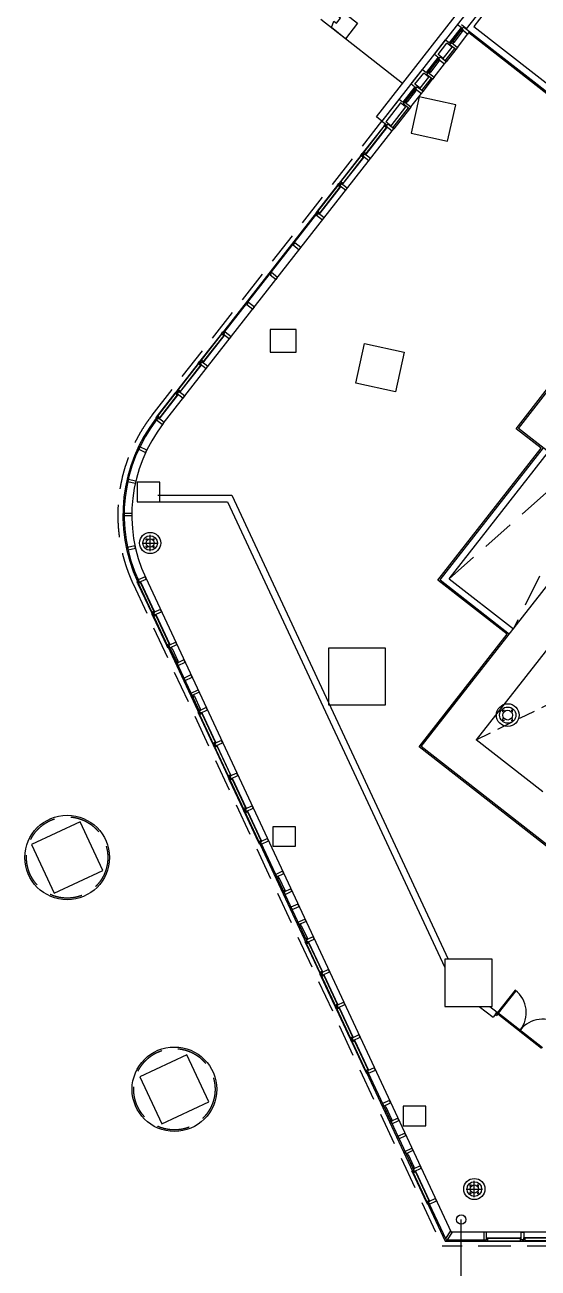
# Model space of a CAD drawing. Header units: millimetres. Extents: x -7448 to 427567, y 91657 to 341328.
# Drawn here: x 340232 to 356012, y 125664 to 163914 of the extents above; entities that cross this region are included whole.
import ezdxf

# ---------------------------------------------------------------- set-up
doc = ezdxf.new("R2010")
doc.units = ezdxf.units.MM
doc.header["$LTSCALE"] = 500
doc.header["$MEASUREMENT"] = 0
doc.linetypes.add('CONTINOUS', pattern=[0])
doc.linetypes.add('HOON1', pattern=[3, 2, -1])
doc.layers.add('e-plan', color=9, linetype='CONTINUOUS')
doc.layers.add('e-room-box', color=7, linetype='CONTINUOUS')

# ---------------------------------------------------------------- blocks, each defined once
blk = doc.blocks.new('2F 코어')
at = {"layer": 'e-plan'}
for p, q in [((-62691, -116584), (-58505, -111225)), ((-57682, -112122), (-61007, -116377)), ((-57333, -120770), (-62691, -116584)), ((-58958, -117978), (-61007, -116377))]:
    blk.add_line(p, q, dxfattribs=at)
at = {"layer": 'e-plan', "linetype": 'HOON1', "ltscale": 0.5}
blk.add_line((-61007, -116377), (-55634, -113722), dxfattribs=at)
blk = doc.blocks.new('2F 기둥 140514')
at = {"layer": 'e-plan', "ltscale": 0.5}
for points in [[(287853, 23800), (288653, 23800), (288653, 24500), (287853, 24500)], [(283763, 19200), (284463, 19200), (284463, 19800), (283763, 19800)], [(287933, 8600), (288633, 8600), (288633, 9200), (287933, 9200)], [(291943, 0), (292643, 0), (292643, 600), (291943, 600)]]:
    blk.add_lwpolyline(points, close=True, dxfattribs=at)
blk = doc.blocks.new('A$C786028D1')
at = {"layer": 'e-plan', "linetype": 'ByBlock'}
for p, q in [((-71029, -110569), (-71029, -110069)), ((-71279, -110319), (-70779, -110319)), ((-71154, -110236), (-71154, -110194)), ((-71154, -110194), (-71112, -110194)), ((-71154, -110444), (-71154, -110402)), ((-71154, -110444), (-71112, -110444)), ((-70946, -110194), (-70904, -110194)), ((-70946, -110444), (-70904, -110444)), ((-70904, -110236), (-70904, -110194)), ((-70904, -110444), (-70904, -110402)), ((-60183, -115465, 0), (-60132, -115465, 0)), ((-60183, -115516, 0), (-60183, -115465, 0)), ((-59933, -115465, 0), (-59883, -115465, 0)), ((-59883, -115516, 0), (-59883, -115465, 0)), ((-60183, -115765, 0), (-60183, -115715, 0)), ((-60183, -115765, 0), (-60132, -115765, 0)), ((-59933, -115765, 0), (-59883, -115765, 0)), ((-59883, -115765, 0), (-59883, -115715, 0)), ((-61061, -130445), (-61061, -129945)), ((-61311, -130195), (-60811, -130195)), ((-61186, -130112), (-61186, -130070)), ((-61186, -130070), (-61144, -130070)), ((-61186, -130320), (-61186, -130278)), ((-61186, -130320), (-61144, -130320)), ((-60978, -130070), (-60936, -130070)), ((-60978, -130320), (-60936, -130320)), ((-60936, -130112), (-60936, -130070)), ((-60936, -130320), (-60936, -130278))]:
    blk.add_line(p, q, dxfattribs=at)
for centre, radius in [((-71029, -110319), 325), ((-60033, -115615, 0), 350), ((-61061, -130195), 325)]:
    blk.add_circle(centre, radius, dxfattribs=at)
at = {"layer": 'e-plan', "linetype": 'CONTINOUS'}
for centre in [(-71029, -110319), (-61061, -130195)]:
    blk.add_circle(centre, 225, dxfattribs=at)
at = {"layer": 'e-plan', "linetype": 'Continuous'}
for centre, radius in [((-71029, -110319), 125), ((-60033, -115615, 0), 250), ((-60033, -115615, 0), 150), ((-61061, -130195), 125)]:
    blk.add_circle(centre, radius, dxfattribs=at)
blk = doc.blocks.new('A$C6B9375F1')
at = {"layer": 'e-plan'}
blk.add_lwpolyline([(-30, 195), (-30, 155), (10, 155), (10, -80), (-70, -80), (-70, 155), (-30, 155)], dxfattribs=at)
blk = doc.blocks.new('syswin520')
at = {"layer": 'e-plan', "ltscale": 0.5}
for p, q in [((470, 0), (50, 0)), ((470, -50), (50, -50))]:
    blk.add_line(p, q, dxfattribs=at)
for points in [[(0, -50), (50, -50), (50, 0), (0, 0)], [(470, -50), (520, -50), (520, 0), (470, 0)]]:
    blk.add_lwpolyline(points, close=True, dxfattribs=at)
blk = doc.blocks.new('cw-al-luver-04')
at = {"layer": 'e-plan'}
for p, q in [((70, 100), (1090, 100)), ((70, 90), (1090, 90)), ((70, 10), (1090, 10)), ((70, 0), (1090, 0))]:
    blk.add_line(p, q, dxfattribs=at)
for points in [[(0, 0), (0, 40), (40, 40), (40, 100), (70, 100), (70, 0), (0, 0)], [(1160, 0), (1160, 40), (1120, 40), (1120, 100), (1090, 100), (1090, 0), (1160, 0)]]:
    blk.add_lwpolyline(points, dxfattribs=at)
blk = doc.blocks.new('cw-al-luver-05')
at = {"layer": 'e-plan'}
for p, q in [((70, 100), (1041, 100)), ((70, 90), (1041, 90)), ((70, 10), (1041, 10)), ((70, 0), (1041, 0))]:
    blk.add_line(p, q, dxfattribs=at)
for points in [[(0, 0), (0, 40), (40, 40), (40, 100), (70, 100), (70, 0), (0, 0)], [(1111, 0), (1111, 40), (1071, 40), (1071, 100), (1041, 100), (1041, 0), (1111, 0)]]:
    blk.add_lwpolyline(points, dxfattribs=at)
blk = doc.blocks.new('cw-al-luver-06')
at = {"layer": 'e-plan'}
for p, q in [((70, 100), (1073, 100)), ((70, 90), (1073, 90)), ((70, 10), (1073, 10)), ((70, 0), (1073, 0))]:
    blk.add_line(p, q, dxfattribs=at)
for points in [[(0, 0), (0, 40), (40, 40), (40, 100), (70, 100), (70, 0), (0, 0)], [(1143, 0), (1143, 40), (1103, 40), (1103, 100), (1073, 100), (1073, 0), (1143, 0)]]:
    blk.add_lwpolyline(points, dxfattribs=at)
blk = doc.blocks.new('1~2F TC-140305')
at = {"layer": 'e-plan', "ltscale": 0.5}
for points in [[(-61881, -97960), (-61632, -96837), (-62755, -96588), (-63004, -97711)], [(-65540, -115300), (-63790, -115300), (-63790, -113550), (-65540, -113550)], [(-73979, -121091), (-72484, -120394), (-73181, -118899), (-74677, -119596)], [(-61965, -124575), (-60515, -124575), (-60515, -123125), (-61965, -123125)], [(-70670, -128188), (-69220, -127511), (-69896, -126061), (-71346, -126738)]]:
    blk.add_lwpolyline(points, close=True, dxfattribs=at)
for points in [[(-64438, -104179), (-63217, -104449), (-63488, -105670), (-64708, -105399), (-64438, -104179)], [(-58799, -105640), (-57680, -106515), (-58585, -107673), (-59704, -106799), (-58799, -105640)]]:
    blk.add_lwpolyline(points, dxfattribs=at)

msp = doc.modelspace()

# ---------------------------------------------------------------- linework, layer by layer
at = {"layer": 'e-plan'}
for p, q in [((353811, 163791), (354267, 164374)), ((354381, 164310), (354032, 163863)), ((349327, 164086), (351845, 162119)), ((353290, 163360), (353660, 163833)), ((353322, 163335), (353691, 163808)), ((353811, 163791), (353653, 163914)), ((353807, 163785), (361529, 157752)), ((354032, 163863), (363701, 156308)), ((352823, 163014), (353168, 163455)), ((352939, 163000), (353210, 163346)), ((353368, 163223), (353210, 163346)), ((353530, 163220), (353853, 163634)), ((353097, 162877), (352939, 163000)), ((353097, 162877), (353368, 163223)), ((353443, 163190), (353147, 162812)), ((353482, 163159), (353187, 162781)), ((352576, 162446), (352946, 162919)), ((352608, 162421), (352977, 162894)), ((352816, 162306), (353139, 162720)), ((352109, 162100), (352454, 162541)), ((352225, 162086), (352496, 162432)), ((352383, 161962), (352653, 162309)), ((352433, 161897), (352730, 162278)), ((352473, 161867), (352770, 162247)), ((352653, 162309), (352496, 162432)), ((351862, 161532), (352231, 162004)), ((351893, 161507), (352263, 161980)), ((352102, 161392), (352425, 161806)), ((352383, 161962), (352225, 162086)), ((351740, 161627), (351211, 160949)), ((351782, 161518), (351326, 160935)), ((351939, 161395), (351782, 161518)), ((351939, 161395), (351484, 160812)), ((352015, 161362), (351534, 160747)), ((352054, 161331), (351574, 160716)), ((344269, 151813), (351332, 160854)), ((344487, 151646), (351525, 160653)), ((351484, 160812), (351326, 160935)), ((346349, 154443), (349206, 158099)), ((344846, 152584), (344298, 151883)), ((344854, 152578), (344306, 151877)), ((344917, 152529), (344369, 151827)), ((344925, 152523), (344377, 151821)), ((353000, 146835), (356173, 150896)), ((353281, 146870), (356330, 150773)), ((344322, 149442), (346591, 149442)), ((344322, 149242), (346463, 149242)), ((346463, 149242), (353147, 134909)), ((346591, 149442), (353248, 135167)), ((343947, 146901), (353334, 126772)), ((343698, 146785), (353159, 126497)), ((353000, 146835), (355128, 145173)), ((353281, 146870), (355251, 145331)), ((344673, 144787), (345613, 142773)), ((347491, 138745), (348900, 135723)), ((354773, 133525), (355312, 134214)), ((354797, 133506), (355335, 134196)), ((354203, 133717), (354631, 133383)), ((354528, 133717), (354754, 133540)), ((354754, 133540), (354631, 133383)), ((354692, 133462), (354754, 133540)), ((354754, 133540), (354773, 133525)), ((354773, 133525), (354755, 133501)), ((354755, 133501), (354770, 133489)), ((354773, 133525), (356152, 132448)), ((354773, 133525), (354797, 133506)), ((354692, 133462), (354728, 133434)), ((354770, 133489), (354728, 133434)), ((354770, 133489), (356118, 132436)), ((350779, 131695), (352188, 128674)), ((352657, 127666), (353184, 126537)), ((353158, 126497), (380672, 126497)), ((353184, 126537), (354386, 126537))]:
    msp.add_line(p, q, dxfattribs=at)
at = {"layer": 'e-plan', "ltscale": 0.5}
for p, q in [((353538, 163928), (353644, 163845)), ((353168, 163455), (353275, 163372)), ((352823, 163014), (352930, 162931)), ((352454, 162541), (352560, 162458)), ((352109, 162100), (352216, 162017)), ((351740, 161627), (351846, 161544)), ((351211, 160949), (351317, 160866)), ((380632, 126772), (353334, 126772))]:
    msp.add_line(p, q, dxfattribs=at)
at = {"layer": 'e-plan', "linetype": 'HOON1'}
for p, q in [((344149, 151911), (351211, 160949)), ((353281, 146870), (363657, 156089)), ((360702, 156368), (355251, 145331)), ((343557, 146719), (353060, 126342)), ((380672, 126342), (353060, 126342))]:
    msp.add_line(p, q, dxfattribs=at)
at = {"layer": 'e-plan', "ltscale": 0.5}
msp.add_lwpolyline([(351211, 160949), (351038, 161084), (360321, 172968), (360495, 172833), (351211, 160949)], dxfattribs=at)
at = {"layer": 'e-plan', "linetype": 'HOON1'}
msp.add_lwpolyline([(349936, 164118), (349813, 164215), (349892, 164407), (350461, 163962), (350092, 163489), (349655, 163831), (349734, 164023), (349813, 163961), (349936, 164118)], close=True, dxfattribs=at)
at = {"layer": 'e-plan'}
for points in [[(378990, 138682), (377237, 136438), (369805, 136438), (369101, 136988), (365038, 131787), (359167, 136374), (358520, 135547), (356905, 136809), (357551, 137636), (352351, 141699), (355058, 145164), (352929, 146827), (356102, 150888), (355338, 151485), (356305, 152722), (357069, 152125), (361459, 157743), (353878, 163666)], [(344889, 152639), (344921, 152615), (344896, 152583), (344943, 152546), (344925, 152523), (344846, 152584), (344889, 152639)], [(344255, 151828), (344286, 151803), (344311, 151835), (344358, 151798), (344377, 151821), (344298, 151883), (344255, 151828)]]:
    msp.add_lwpolyline(points, dxfattribs=at)
msp.add_lwpolyline([(353314, 126815), (353164, 126580), (353184, 126537), (353231, 126537), (353381, 126772), (353334, 126772)], close=True, dxfattribs=at)
for centre in [(341532, 138297), (344829, 131167)]:
    msp.add_circle(centre, 1300, dxfattribs=at)
at = {"layer": 'e-plan', "linetype": 'HOON1'}
for centre in [(341532, 138297), (344829, 131167)]:
    msp.add_circle(centre, 1250, dxfattribs=at)
msp.add_arc((348089, 148832), 5000, 142, 205.0011, dxfattribs=at)
at = {"layer": 'e-plan'}
for centre, radius, start, end in [((348089, 148832), 4845, 142, 204.9998), ((348089, 148832), 4805, 142, 204.9998), ((348089, 148832), 4570, 142, 204.9998), ((354773, 133525), 875, 322, 52), ((356152, 132448), 875, 52, 142)]:
    msp.add_arc(centre, radius, start, end, dxfattribs=at)
at = {"layer": 'e-room-box'}
msp.add_line((353649, 116619), (353649, 127157), dxfattribs=at)
msp.add_circle((353649, 127157), 145, dxfattribs=at)

# ---------------------------------------------------------------- block references
at = {"layer": 'e-plan'}
for name, p in [('A$C786028D1', (415112, 258292)), ('1~2F TC-140305', (415112, 258292)), ('2F 기둥 140514', (59920, 130042)), ('2F 코어', (415112, 258292)), ('cw-al-luver-06', (354386, 126497))]:
    msp.add_blockref(name, p, dxfattribs=at)
for name, p, rotation in [('syswin520', (353346, 163367), 51.99999827821676), ('A$C6B9375F1', (353462, 163263), 51.99999814681371), ('syswin520', (352632, 162453), 51.99999827821676), ('A$C6B9375F1', (352748, 162349), 51.99999814681371), ('syswin520', (351918, 161539), 51.99999827821676), ('A$C6B9375F1', (352034, 161435), 51.99999814681371), ('cw-al-luver-04', (351317, 160866), 231.9999780702117), ('cw-al-luver-04', (350603, 159952), 231.9999780702117), ('cw-al-luver-04', (349888, 159038), 231.9999780702117), ('cw-al-luver-04', (346317, 154468), 231.9999780702117), ('cw-al-luver-04', (345603, 153553), 231.9999780702117), ('A$C6B9375F1', (343561, 149892), 77.20245499544384), ('A$C6B9375F1', (343439, 148879), 89.80469975432526), ('cw-al-luver-05', (343680, 146776), 295.0010607472354), ('cw-al-luver-05', (344149, 145769), 295.0010607472354), ('syswin520', (344910, 144280), 115.0010607460399), ('A$C6B9375F1', (345487, 143410), 115.0010612319045), ('syswin520', (345596, 142809), 115.0010607460399), ('cw-al-luver-05', (345558, 142748), 295.0010607472354), ('cw-al-luver-05', (346028, 141741), 295.0010607472354), ('cw-al-luver-05', (346498, 140734), 295.0010607472354), ('cw-al-luver-05', (346967, 139726), 295.0010607472354), ('syswin520', (348197, 137230), 115.0010607460399), ('A$C6B9375F1', (348774, 136360), 115.0010612319045), ('syswin520', (348883, 135760), 115.0010607460399), ('cw-al-luver-05', (348846, 135698), 295.0010607472354), ('cw-al-luver-05', (349315, 134691), 295.0010607472354), ('cw-al-luver-05', (349785, 133684), 295.0010607472354), ('cw-al-luver-05', (350255, 132677), 295.0010607472354), ('syswin520', (351485, 130180), 115.0010607460399), ('A$C6B9375F1', (352062, 129310), 115.0010612319045), ('syswin520', (352171, 128710), 115.0010607460399), ('cw-al-luver-05', (352133, 128648), 295.0010607472354)]:
    msp.add_blockref(name, p, dxfattribs=dict(at, rotation=rotation))
at = {"layer": 'e-plan', "xscale": -1}
for p, rotation in [((353795, 163689), 51.99999814681373), ((353081, 162775), 51.99999814681373), ((352367, 161861), 51.99999814681373), ((351468, 160710), 51.99999814681373), ((350753, 159796), 51.99999814681373), ((350039, 158882), 51.99999814681373), ((349325, 157968), 51.99999814681373), ((348611, 157054), 51.99999814681373), ((347897, 156140), 51.99999814681373), ((347183, 155226), 51.99999814681373), ((346468, 154311), 51.99999814681373), ((345754, 153397), 51.99999814681373), ((345040, 152483), 51.99999814681373), ((344406, 151672), 51.99999814681373), ((343875, 150800), 64.60021032994348), ((343554, 147804), 102.4069445765491), ((343887, 146840), 115.0003387480694), ((344357, 145833), 115.0010612319044), ((344826, 144826), 115.0010612319044), ((345080, 144282), 115.0010602777122), ((345296, 143819), 115.0010612319044), ((345766, 142811), 115.0010612319044), ((346235, 141804), 115.0010612319044), ((346705, 140797), 115.0010612319044), ((347175, 139790), 115.0010612319044), ((347644, 138783), 115.0010612319044), ((348114, 137776), 115.0010612319044), ((348368, 137232), 115.0010602777122), ((348584, 136769), 115.0010612319044), ((349053, 135762), 115.0010612319044), ((349523, 134755), 115.0010612319044), ((349993, 133747), 115.0010612319044), ((350462, 132740), 115.0010612319044), ((350932, 131733), 115.0010612319044), ((351401, 130726), 115.0010612319044), ((351655, 130182), 115.0010602777122), ((351871, 129719), 115.0010612319044), ((352341, 128712), 115.0010612319044), ((352810, 127705), 115.0010612319044), ((354416, 126692), 180)]:
    msp.add_blockref('A$C6B9375F1', p, dxfattribs=dict(at, rotation=rotation))
at = {"layer": 'e-plan', "extrusion": (0, 0, -1), "xscale": -1, "zscale": -1, "rotation": 180}
msp.add_blockref('A$C6B9375F1', (-355499, 126692), dxfattribs=at)
at = {"layer": 'e-plan', "xscale": -1}
msp.add_blockref('cw-al-luver-06', (356672, 126497), dxfattribs=at)

doc.saveas('drawing.dxf')
